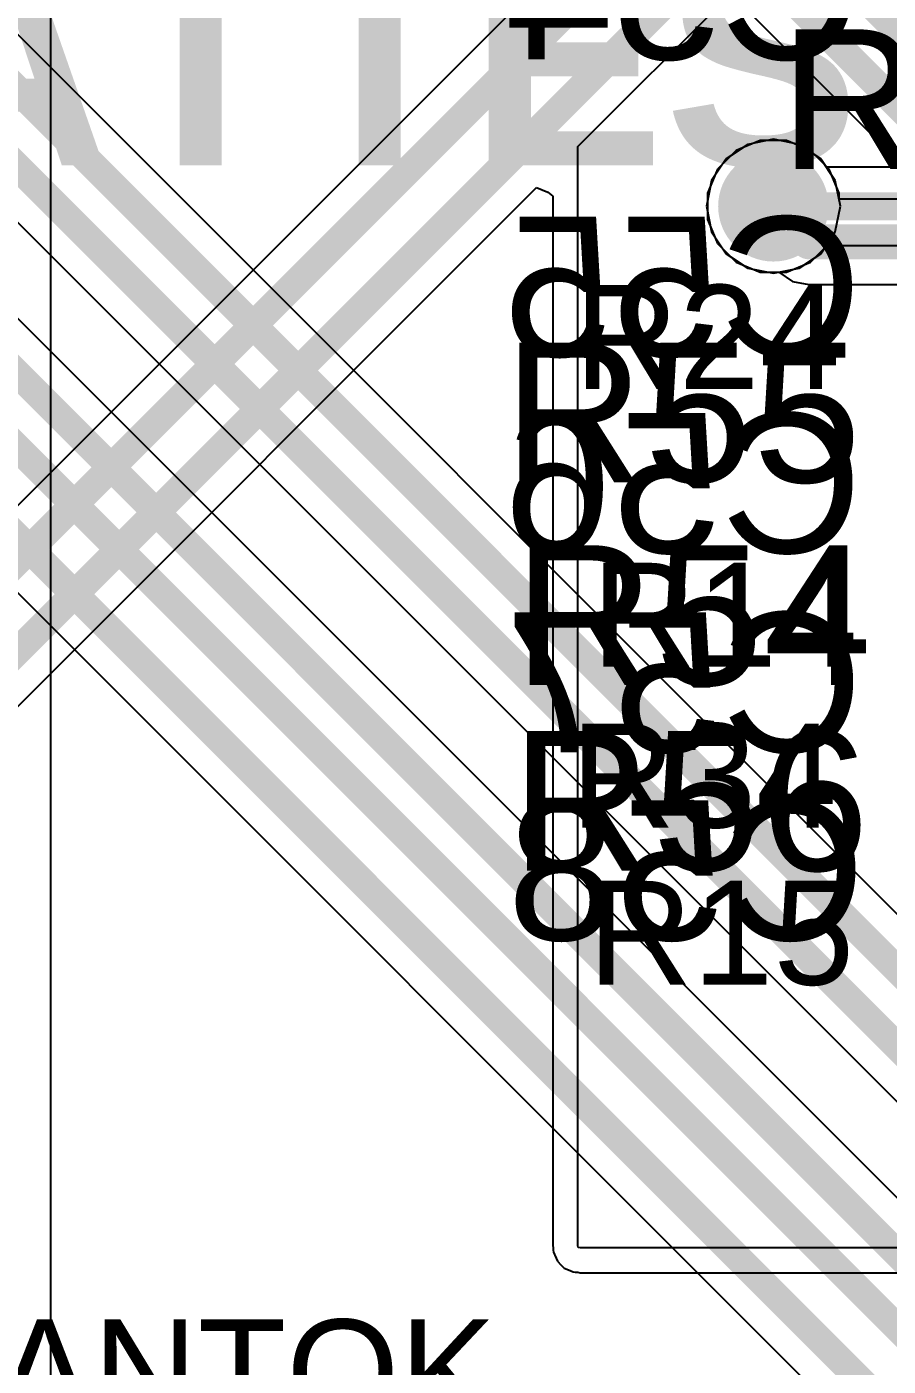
# Model space of a CAD drawing. Header units: inches. Extents: x -0.91 to 3.86, y -0.82 to 4.16.
# Drawn here: x 1.5853 to 1.8319, y 2.3641 to 2.7474 of the extents above; entities that cross this region are included whole.
import ezdxf

# ---------------------------------------------------------------- set-up
doc = ezdxf.new("R2010")
doc.units = ezdxf.units.IN
doc.header["$MEASUREMENT"] = 0
for name, color, linetype in [('Bottom Layer 1', 5, 'Continuous'), ('Bottom Overlay', 54, 'Continuous'), ('Bottom Solder', 6, 'Continuous'), ('GND+Signal', 16, 'Continuous'), ('Mechanical 17', 56, 'Continuous'), ('PWR+Signal', 76, 'Continuous'), ('Top Layer 1', 1, 'Continuous'), ('Top Overlay', 2, 'Continuous'), ('Via Holes', 16, 'Continuous')]:
    doc.layers.add(name, color=color, linetype=linetype)
doc.styles.add('Arial', font='', dxfattribs={"height": 0.2})
doc.styles.add('Arial_Bold', font='', dxfattribs={"height": 0.2})
doc.styles.get('Arial').set_extended_font_data('Arial')
doc.styles.get('Arial_Bold').set_extended_font_data('Arial', bold=True)

msp = doc.modelspace()

# ---------------------------------------------------------------- hatches: boundary and pattern name
at = {"layer": 'Bottom Layer 1'}
h = msp.add_hatch(color=5, dxfattribs=at)
edge = h.paths.add_edge_path()
edge.add_arc((1.799, 2.696), 0.01181, 0, 360)
at = {"layer": 'Bottom Solder'}
h = msp.add_hatch(color=6, dxfattribs=at)
edge = h.paths.add_edge_path()
edge.add_arc((1.799, 2.696), 0.01581, 0, 360)
at = {"layer": 'GND+Signal'}
h = msp.add_hatch(color=16, dxfattribs=at)
edge = h.paths.add_edge_path()
edge.add_arc((1.799, 2.696), 0.01181, 0, 360)
at = {"layer": 'PWR+Signal'}
h = msp.add_hatch(color=76, dxfattribs=at)
edge = h.paths.add_edge_path()
edge.add_arc((1.799, 2.696), 0.01181, 0, 360)
at = {"layer": 'Top Layer 1'}
h = msp.add_hatch(color=1, dxfattribs=at)
edge = h.paths.add_edge_path()
edge.add_arc((1.799, 2.696), 0.01181, 0, 360)
at = {"layer": 'Via Holes'}
h = msp.add_hatch(color=7, dxfattribs=at)
edge = h.paths.add_edge_path()
edge.add_arc((1.799, 2.696), 0.00591, 0, 360)

# ---------------------------------------------------------------- linework, layer by layer
at = {"layer": 'Bottom Layer 1'}
for p, q in [((1.70018, 2.84343), (1.84094, 2.70268)), ((1.94514, 2.38272), (1.56693, 2.76093)), ((1.55735, 2.71678), (1.9183, 2.35583)), ((1.79526, 2.71481), (1.78834, 2.71195)), ((1.80274, 2.71481), (1.79526, 2.71481)), ((1.80966, 2.71195), (1.80274, 2.71481)), ((1.78834, 2.71195), (1.78305, 2.70666)), ((1.81495, 2.70666), (1.80966, 2.71195)), ((1.78305, 2.70666), (1.78019, 2.69974)), ((1.81781, 2.69974), (1.81495, 2.70666)), ((1.78019, 2.69974), (1.78019, 2.69226)), ((1.81781, 2.69806), (1.81781, 2.69974)), ((1.83902, 2.69806), (1.81781, 2.69806)), ((1.78019, 2.69226), (1.78305, 2.68534)), ((1.89543, 2.35122), (1.55872, 2.68793)), ((1.78305, 2.68534), (1.78834, 2.68005)), ((1.78834, 2.68005), (1.79526, 2.67719)), ((1.79526, 2.67719), (1.80051, 2.67719)), ((1.80051, 2.67719), (1.80053, 2.67717)), ((1.80053, 2.67717), (1.8045, 2.67452)), ((1.8045, 2.67452), (1.80918, 2.67359)), ((1.80918, 2.67359), (1.86948, 2.67359)), ((1.56635, 2.60178), (1.88488, 2.28326))]:
    msp.add_line(p, q, dxfattribs=at)
for points in [[(1.70789, 2.85159, 0.008, 0.008, 0), (1.85752, 2.70195, 0.008, 0.008, 0)], [(1.746, 2.83469, 0.008, 0.008, 0), (1.85407, 2.72662, 0.008, 0.008, 0)], [(1.559, 2.753, 0.008, 0.008, 0), (1.9405, 2.3715, 0.008, 0.008, 0)], [(1.562, 2.728, 0.008, 0.008, 0), (1.935, 2.355, 0.008, 0.008, 0)], [(1.799, 2.696, 0.01, 0.01, 0), (1.80918, 2.68582, 0.01, 0.01, 0)], [(1.80918, 2.68582, 0.01, 0.01, 0), (1.91818, 2.68582, 0.01, 0.01, 0)], [(1.55079, 2.68, 0.008, 0.008, 0), (1.89079, 2.34, 0.008, 0.008, 0)], [(1.56257, 2.647, 0.008, 0.008, 0), (1.88457, 2.325, 0.008, 0.008, 0)], [(1.571, 2.613, 0.008, 0.008, 0), (1.89281, 2.29119, 0.008, 0.008, 0)]]:
    msp.add_lwpolyline(points, format="xyseb", dxfattribs=at)
for points in [[(1.7965, 2.696, 0.005, 0.005, 1), (1.8015, 2.696, 0.005, 0.005, 1)], [(1.80668, 2.68582, 0.005, 0.005, 1), (1.81168, 2.68582, 0.005, 0.005, 1)], [(1.80668, 2.68582, 0.005, 0.005, 1), (1.81168, 2.68582, 0.005, 0.005, 1)]]:
    msp.add_lwpolyline(points, format="xyseb", close=True, dxfattribs=at)
at = {"layer": 'GND+Signal'}
for p, q in [((1.59222, 2.045), (1.59222, 2.94335)), ((1.79166, 2.71372), (1.78544, 2.70956)), ((1.799, 2.71518), (1.79166, 2.71372)), ((1.80634, 2.71372), (1.799, 2.71518)), ((1.81256, 2.70956), (1.80634, 2.71372)), ((1.78544, 2.70956), (1.78128, 2.70334)), ((1.81672, 2.70334), (1.81256, 2.70956)), ((1.78128, 2.70334), (1.77982, 2.696)), ((1.81818, 2.696), (1.81672, 2.70334)), ((1.77982, 2.696), (1.78128, 2.68866)), ((1.81672, 2.68866), (1.81818, 2.696)), ((1.78128, 2.68866), (1.78544, 2.68244)), ((1.81256, 2.68244), (1.81672, 2.68866)), ((1.78544, 2.68244), (1.79166, 2.67828)), ((1.80634, 2.67828), (1.81256, 2.68244)), ((1.79166, 2.67828), (1.799, 2.67682)), ((1.799, 2.67682), (1.80634, 2.67828))]:
    msp.add_line(p, q, dxfattribs=at)
at = {"layer": 'PWR+Signal'}
for p, q in [((1.87855, 2.90617), (1.54181, 2.56942)), ((1.743, 2.71314), (1.86465, 2.83478)), ((1.743, 2.69947), (1.743, 2.71314)), ((0.91622, 1.88635), (1.73124, 2.70138)), ((1.73124, 2.70138), (1.73449, 2.70004)), ((1.73449, 2.70004), (1.73586, 2.69893)), ((1.73586, 2.69893), (1.73586, 2.3987)), ((1.743, 2.3987), (1.743, 2.69947)), ((1.73586, 2.3987), (1.736, 2.39801)), ((1.736, 2.39801), (1.736, 2.39731)), ((1.736, 2.39731), (1.73612, 2.39672)), ((1.73612, 2.39672), (1.73639, 2.39607)), ((1.73639, 2.39607), (1.73641, 2.39597)), ((1.73641, 2.39597), (1.73646, 2.39588)), ((1.73646, 2.39588), (1.73718, 2.39415)), ((1.74312, 2.39812), (1.743, 2.3987)), ((1.7437, 2.398), (1.74312, 2.39812)), ((3.047, 2.398), (1.7437, 2.398)), ((1.73718, 2.39415), (1.73718, 2.39415)), ((1.73718, 2.39415), (1.73718, 2.39415)), ((1.73718, 2.39415), (1.73817, 2.39317)), ((1.73817, 2.39317), (1.73915, 2.39218)), ((1.73915, 2.39218), (1.73915, 2.39218)), ((1.73915, 2.39218), (1.73915, 2.39218)), ((1.73915, 2.39218), (1.74088, 2.39146)), ((1.74088, 2.39146), (1.74097, 2.39141)), ((1.74097, 2.39141), (1.74107, 2.39139)), ((1.74107, 2.39139), (1.74172, 2.39112)), ((1.74172, 2.39112), (1.74172, 2.39112)), ((1.74172, 2.39112), (1.74172, 2.39112)), ((1.74172, 2.39112), (1.74231, 2.391)), ((1.74231, 2.391), (1.74301, 2.391)), ((1.74301, 2.391), (1.7437, 2.39086)), ((1.7437, 2.39086), (3.03986, 2.39086))]:
    msp.add_line(p, q, dxfattribs=at)
for points in [[(0.88679, 1.89854, 0.008, 0.008, 0), (1.89524, 2.907, 0.008, 0.008, 0)], [(0.905, 1.891, 0.008, 0.008, 0), (1.86, 2.846, 0.008, 0.008, 0)]]:
    msp.add_lwpolyline(points, format="xyseb", dxfattribs=at)
at = {"layer": 'Top Layer 1'}
for p, q in [((1.79526, 2.71481), (1.78834, 2.71195)), ((1.80274, 2.71481), (1.79526, 2.71481)), ((1.80966, 2.71195), (1.80274, 2.71481)), ((1.78834, 2.71195), (1.78305, 2.70666)), ((1.81439, 2.70722), (1.80966, 2.71195)), ((1.78305, 2.70666), (1.78019, 2.69974)), ((1.8655, 2.70722), (1.81439, 2.70722)), ((1.78019, 2.69974), (1.78019, 2.69226)), ((1.78019, 2.69226), (1.78305, 2.68534)), ((1.78305, 2.68534), (1.78834, 2.68005)), ((1.80966, 2.68005), (1.81439, 2.68478)), ((1.81439, 2.68478), (1.8385, 2.68478)), ((1.78834, 2.68005), (1.79526, 2.67719)), ((1.80274, 2.67719), (1.80966, 2.68005)), ((1.79526, 2.67719), (1.80274, 2.67719))]:
    msp.add_line(p, q, dxfattribs=at)
msp.add_lwpolyline([(1.799, 2.696, 0.008, 0.008, 0), (1.8655, 2.696, 0.008, 0.008, 0)], format="xyseb", dxfattribs=at)
msp.add_lwpolyline([(1.797, 2.696, 0.004, 0.004, 1), (1.801, 2.696, 0.004, 0.004, 1)], format="xyseb", close=True, dxfattribs=at)

# ---------------------------------------------------------------- texts
at = {"layer": 'Bottom Overlay', "style": 'Arial', "text_generation_flag": 2}
for s, p in [('C54', (1.82432, 2.73801)), ('C55', (1.82432, 2.65301)), ('C56', (1.82447, 2.59681)), ('C57', (1.82466, 2.53981)), ('C58', (1.82532, 2.48601))]:
    msp.add_text(s, height=0.04, dxfattribs=at).set_placement(p)
at = {"layer": 'Mechanical 17', "style": 'Arial'}
for s, p in [('R24', (1.74193, 2.64375)), ('R14', (1.74689, 2.56425)), ('R34', (1.74093, 2.51825)), ('R15', (1.74589, 2.47325)), ('GNSSANTOK', (1.45874, 2.34775))]:
    msp.add_text(s, height=0.02975, dxfattribs=at).set_placement(p)
at = {"layer": 'Top Overlay'}
for s, height, style, p in [('ATTEST', 0.06, 'Arial_Bold', (1.549, 2.7077)), ('R53', 0.04, 'Arial', (1.80075, 2.70663)), ('R55', 0.04, 'Arial', (1.72168, 2.61701)), ('R54', 0.04, 'Arial', (1.72468, 2.55901)), ('R56', 0.04, 'Arial', (1.7239, 2.5059))]:
    msp.add_text(s, height=height, dxfattribs=dict(at, style=style)).set_placement(p)

doc.saveas('drawing.dxf')
